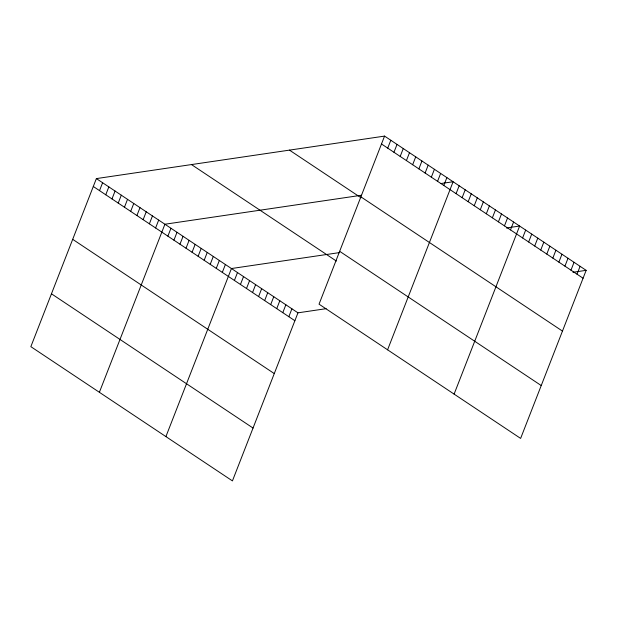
<?xml version="1.0" encoding="UTF-8"?>
<svg xmlns="http://www.w3.org/2000/svg" width="617" height="617" viewBox="0 0 617 617"><rect width="100%" height="100%" fill="white"/><g stroke="black" fill="none" stroke-linecap="round" stroke-linejoin="round"><path stroke-width="0.93" d="M384.568 136.102L319.043 304.166L520.625 438.409L586.15 270.339L384.568 136.102L96.375 178.591L30.85 346.661L232.432 480.898L297.957 312.834L326.138 308.677M99.53 190.63L102.607 182.74M105.762 194.779L108.839 186.889M111.993 198.929L115.07 191.039M118.225 203.078L121.302 195.188M124.457 207.227L127.526 199.337M130.688 211.376L133.758 203.487M136.92 215.526L139.99 207.636M143.144 219.675L146.221 211.785M149.376 223.824L152.453 215.935M155.607 227.974L158.685 220.084M99.383 392.304L164.916 224.233L361.523 195.242M167.886 236.149L170.963 228.259M173.932 240.175L177.01 232.285M179.979 244.201L183.056 236.319M186.025 248.227L189.103 240.345M192.072 252.253L195.149 244.371M198.126 256.286L201.196 248.396M204.173 260.312L207.243 252.422M210.22 264.338L213.289 256.448M216.266 268.364L219.343 260.482M222.313 272.39L225.39 264.508M165.911 436.597L231.437 268.534L339.435 252.608M234.406 280.45L237.483 272.56M240.453 284.476L243.53 276.586M246.499 288.501L249.577 280.612M252.546 292.527L255.623 284.645M258.6 296.553L261.67 288.671M264.647 300.587L267.716 292.697M270.693 304.613L273.763 296.723M276.74 308.639L279.817 300.749M282.787 312.665L285.864 304.775M288.833 316.691L291.91 308.808M387.731 148.134L390.8 140.252M393.954 152.283L397.032 144.401M400.186 156.433L403.263 148.55M406.418 160.582L409.495 152.7M412.65 164.731L415.727 156.849M418.881 168.881L421.951 160.998M425.113 173.03L428.183 165.148M431.345 177.179L434.414 169.297M437.569 181.329L440.646 173.446M443.8 185.478L446.878 177.596M387.584 349.808L453.109 181.745L440.777 183.558M456.079 193.653L459.156 185.771M462.125 197.679L465.203 189.797M468.172 201.713L471.249 193.823M474.226 205.739L477.296 197.849M480.273 209.765L483.342 201.875M486.319 213.79L489.389 205.908M492.366 217.816L495.443 209.934M498.413 221.85L501.49 213.96M504.459 225.876L507.536 217.986M510.506 229.902L513.583 222.012M454.104 394.109L519.63 226.038L506.418 227.989M522.599 237.954L525.676 230.072M528.646 241.98L531.723 234.098M534.7 246.013L537.769 238.123M540.747 250.039L543.816 242.149M546.793 254.065L549.863 246.175M552.84 258.091L555.917 250.209M558.886 262.117L561.964 254.235M564.933 266.143L568.01 258.261M570.98 270.177L574.057 262.287M577.026 274.203L580.103 266.313M572.938 272.29L586.15 270.339M381.499 143.985L583.073 278.228M360.883 196.846L562.465 331.09M289.466 150.124L361.03 197.779M339.651 251.304L541.232 385.548M191.478 164.569L336.365 261.053M96.375 178.591L297.957 312.834M93.298 186.481L294.88 320.717M72.69 239.334L274.272 373.578M51.458 293.8L253.039 428.044"/></g></svg>
